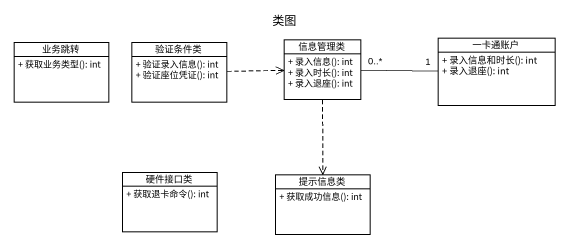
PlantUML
@startuml
title 类图
hide circle
hide empty members
skinparam classAttributeIconSize 0
class 业务跳转 {
  + 获取业务类型(): int
}
class 验证条件类 {
  + 验证录入信息(): int
  + 验证座位凭证(): int
}
class 信息管理类 {
  + 录入信息(): int
  + 录入时长(): int
  + 录入退座(): int
}
class 一卡通账户 {
  + 录入信息和时长(): int
  + 录入退座(): int
}
class 硬件接口类 {
  + 获取退卡命令(): int
}
class 提示信息类 {
  + 获取成功信息(): int
}
验证条件类 .right.> 信息管理类
信息管理类 "0..*" -right- "1" 一卡通账户
信息管理类 ..> 提示信息类
@enduml
